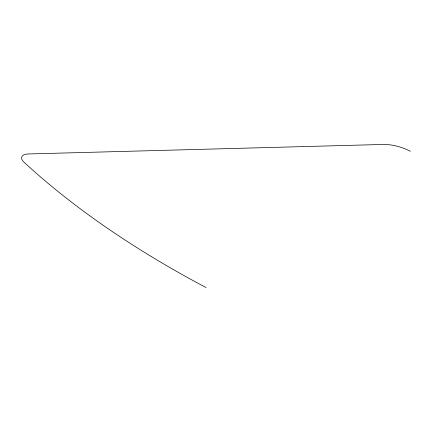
<?xml version="1.0" encoding="UTF-8"?>
<svg xmlns="http://www.w3.org/2000/svg" width="432" height="432" viewBox="0 0 432 432"><rect width="100%" height="100%" fill="white"/><g stroke="black" fill="none" stroke-linecap="round" stroke-linejoin="round"><path stroke-width="0.65" d="M410.4 151.292A29.943 14.197 17.6 0 0 382.86 144.461L28.139 153.97A12.674 6.01 17.6 0 0 24.025 162.238A608.202 288.344 17.6 0 0 206.069 287.545"/></g></svg>
